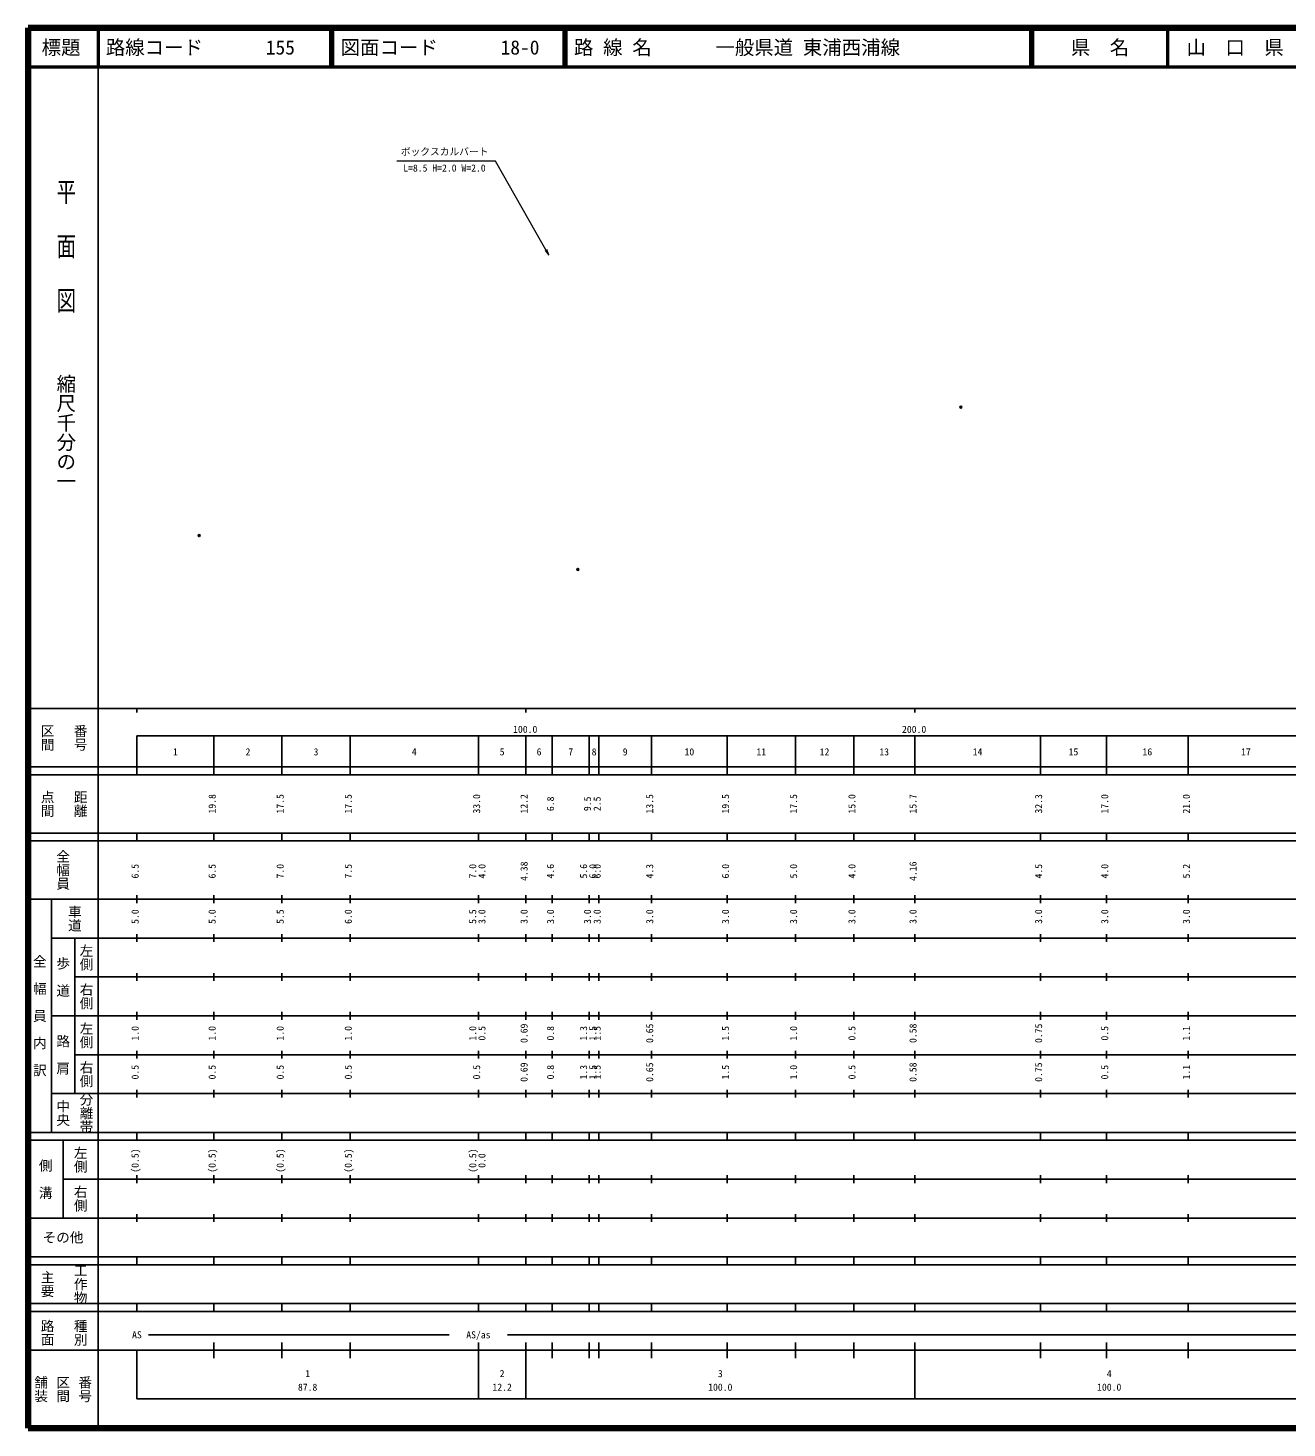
# Model space of a CAD drawing. Units: millimetres on the paper. Extents: x 40 to 680, y 20 to 380.
# Drawn here: x 40 to 363.7, y 20 to 380 of the extents above; entities that cross this region are included whole.
import ezdxf
from ezdxf.enums import TextEntityAlignment as Align

# ---------------------------------------------------------------- set-up
doc = ezdxf.new("R2010")
doc.units = ezdxf.units.MM
doc.header["$PDMODE"] = 32
doc.header["$PDSIZE"] = 0.5
doc.layers.add('M-OTRS', color=6, linetype='Continuous')
doc.layers.add('M-TTL-TXT', color=7, linetype='Continuous')
for name, color, linetype, lineweight in [('M-STR-HTXT', 7, 'Continuous', 13), ('M-TTL', 2, 'Continuous', 140), ('M-TTL-BAND', 7, 'Continuous', 25), ('M-TTL-LINE', 7, 'Continuous', 50)]:
    doc.layers.add(name, color=color, linetype=linetype, lineweight=lineweight)
doc.styles.add('@ＭＳ ゴシック', font='')
doc.styles.add('ＭＳ ゴシック', font='')
doc.styles.get('@ＭＳ ゴシック').set_extended_font_data('@MS Gothic')
doc.styles.get('ＭＳ ゴシック').set_extended_font_data('MS Gothic')

# ---------------------------------------------------------------- blocks, each defined once
blk = doc.blocks.new('open_arrow')
at = {"color": 0, "linetype": 'Continuous', "lineweight": -2}
blk.add_lwpolyline([(7.5, 1.25), (0, 0), (7.5, -1.25)], dxfattribs=at)

msp = doc.modelspace()

# ---------------------------------------------------------------- linework, layer by layer
at = {"layer": 'M-OTRS'}
for p in [(279.878, 282.515), (84.036, 249.471), (181.394, 240.777)]:
    msp.add_point(p, dxfattribs=at)
at = {"layer": 'M-STR-HTXT'}
msp.add_lwpolyline([(173.937, 321.626), (160.199, 345.736), (134.87, 345.736)], dxfattribs=at)
at = {"layer": 'M-TTL'}
for p, q in [((40, 380), (40, 20)), ((680, 380), (40, 380)), ((40, 20), (680, 20))]:
    msp.add_line(p, q, dxfattribs=at)
at = {"layer": 'M-TTL-BAND'}
for p, q in [((58, 370), (58, 20)), ((40, 205), (579, 205)), ((68, 205), (68, 204)), ((168, 205), (168, 204)), ((268, 205), (268, 204)), ((68, 198), (579, 198)), ((68, 198), (68, 188)), ((87.8, 188), (87.8, 198)), ((105.3, 188), (105.3, 198)), ((122.8, 188), (122.8, 198)), ((155.8, 188), (155.8, 198)), ((168, 188), (168, 198)), ((174.8, 188), (174.8, 198)), ((184.3, 188), (184.3, 198)), ((186.8, 188), (186.8, 198)), ((200.3, 188), (200.3, 198)), ((219.8, 188), (219.8, 198)), ((237.3, 188), (237.3, 198)), ((252.3, 188), (252.3, 198)), ((268, 188), (268, 198)), ((300.3, 188), (300.3, 198)), ((317.3, 188), (317.3, 198)), ((338.3, 188), (338.3, 198)), ((40, 190), (579, 190)), ((40, 188), (579, 188)), ((40, 173), (579, 173)), ((68, 171), (68, 173)), ((87.8, 171), (87.8, 173)), ((105.3, 171), (105.3, 173)), ((122.8, 171), (122.8, 173)), ((155.8, 171), (155.8, 173)), ((168, 171), (168, 173)), ((174.8, 171), (174.8, 173)), ((184.3, 171), (184.3, 173)), ((186.8, 171), (186.8, 173)), ((200.3, 171), (200.3, 173)), ((219.8, 171), (219.8, 173)), ((237.3, 171), (237.3, 173)), ((252.3, 171), (252.3, 173)), ((268, 171), (268, 173)), ((300.3, 171), (300.3, 173)), ((317.3, 171), (317.3, 173)), ((338.3, 171), (338.3, 173)), ((40, 171), (579, 171)), ((40, 156), (579, 156)), ((46, 96), (46, 156)), ((68, 155), (68, 157)), ((87.8, 155), (87.8, 157)), ((105.3, 155), (105.3, 157)), ((122.8, 155), (122.8, 157)), ((155.8, 155), (155.8, 157)), ((168, 155), (168, 157)), ((174.8, 155), (174.8, 157)), ((184.3, 155), (184.3, 157)), ((186.8, 155), (186.8, 157)), ((200.3, 155), (200.3, 157)), ((219.8, 155), (219.8, 157)), ((237.3, 155), (237.3, 157)), ((252.3, 155), (252.3, 157)), ((268, 155), (268, 157)), ((300.3, 155), (300.3, 157)), ((317.3, 155), (317.3, 157)), ((338.3, 155), (338.3, 157)), ((46, 146), (579, 146)), ((52, 146), (52, 106)), ((68, 145), (68, 147)), ((87.8, 145), (87.8, 147)), ((105.3, 145), (105.3, 147)), ((122.8, 145), (122.8, 147)), ((155.8, 145), (155.8, 147)), ((168, 145), (168, 147)), ((174.8, 145), (174.8, 147)), ((184.3, 145), (184.3, 147)), ((186.8, 145), (186.8, 147)), ((200.3, 145), (200.3, 147)), ((219.8, 145), (219.8, 147)), ((237.3, 145), (237.3, 147)), ((252.3, 145), (252.3, 147)), ((268, 145), (268, 147)), ((300.3, 145), (300.3, 147)), ((317.3, 145), (317.3, 147)), ((338.3, 145), (338.3, 147)), ((68, 135), (68, 137)), ((87.8, 135), (87.8, 137)), ((105.3, 135), (105.3, 137)), ((122.8, 135), (122.8, 137)), ((155.8, 135), (155.8, 137)), ((168, 135), (168, 137)), ((174.8, 135), (174.8, 137)), ((184.3, 135), (184.3, 137)), ((186.8, 135), (186.8, 137)), ((200.3, 135), (200.3, 137)), ((219.8, 135), (219.8, 137)), ((237.3, 135), (237.3, 137)), ((252.3, 135), (252.3, 137)), ((268, 135), (268, 137)), ((300.3, 135), (300.3, 137)), ((317.3, 135), (317.3, 137)), ((338.3, 135), (338.3, 137)), ((52, 136), (579, 136)), ((46, 126), (579, 126)), ((68, 125), (68, 127)), ((87.8, 125), (87.8, 127)), ((105.3, 125), (105.3, 127)), ((122.8, 125), (122.8, 127)), ((155.8, 125), (155.8, 127)), ((168, 125), (168, 127)), ((174.8, 125), (174.8, 127)), ((184.3, 125), (184.3, 127)), ((186.8, 125), (186.8, 127)), ((200.3, 125), (200.3, 127)), ((219.8, 125), (219.8, 127)), ((237.3, 125), (237.3, 127)), ((252.3, 125), (252.3, 127)), ((268, 125), (268, 127)), ((300.3, 125), (300.3, 127)), ((317.3, 125), (317.3, 127)), ((338.3, 125), (338.3, 127)), ((52, 116), (579, 116)), ((68, 115), (68, 117)), ((87.8, 115), (87.8, 117)), ((105.3, 115), (105.3, 117)), ((122.8, 115), (122.8, 117)), ((155.8, 115), (155.8, 117)), ((168, 115), (168, 117)), ((174.8, 115), (174.8, 117)), ((184.3, 115), (184.3, 117)), ((186.8, 115), (186.8, 117)), ((200.3, 115), (200.3, 117)), ((219.8, 115), (219.8, 117)), ((237.3, 115), (237.3, 117)), ((252.3, 115), (252.3, 117)), ((268, 115), (268, 117)), ((300.3, 115), (300.3, 117)), ((317.3, 115), (317.3, 117)), ((338.3, 115), (338.3, 117)), ((46, 106), (579, 106)), ((68, 105), (68, 107)), ((87.8, 105), (87.8, 107)), ((105.3, 105), (105.3, 107)), ((122.8, 105), (122.8, 107)), ((155.8, 105), (155.8, 107)), ((168, 105), (168, 107)), ((174.8, 105), (174.8, 107)), ((184.3, 105), (184.3, 107)), ((186.8, 105), (186.8, 107)), ((200.3, 105), (200.3, 107)), ((219.8, 105), (219.8, 107)), ((237.3, 105), (237.3, 107)), ((252.3, 105), (252.3, 107)), ((268, 105), (268, 107)), ((300.3, 105), (300.3, 107)), ((317.3, 105), (317.3, 107)), ((338.3, 105), (338.3, 107)), ((40, 96), (579, 96)), ((40, 94), (579, 94)), ((49, 94), (49, 74)), ((68, 94), (68, 96)), ((87.8, 94), (87.8, 96)), ((105.3, 94), (105.3, 96)), ((122.8, 94), (122.8, 96)), ((155.8, 94), (155.8, 96)), ((168, 94), (168, 96)), ((174.8, 94), (174.8, 96)), ((184.3, 94), (184.3, 96)), ((186.8, 94), (186.8, 96)), ((200.3, 94), (200.3, 96)), ((219.8, 94), (219.8, 96)), ((237.3, 94), (237.3, 96)), ((252.3, 94), (252.3, 96)), ((268, 94), (268, 96)), ((300.3, 94), (300.3, 96)), ((317.3, 94), (317.3, 96)), ((338.3, 94), (338.3, 96)), ((49, 84), (579, 84)), ((68, 83), (68, 85)), ((87.8, 83), (87.8, 85)), ((105.3, 83), (105.3, 85)), ((122.8, 83), (122.8, 85)), ((155.8, 83), (155.8, 85)), ((168, 83), (168, 85)), ((174.8, 83), (174.8, 85)), ((184.3, 83), (184.3, 85)), ((186.8, 83), (186.8, 85)), ((200.3, 83), (200.3, 85)), ((219.8, 83), (219.8, 85)), ((237.3, 83), (237.3, 85)), ((252.3, 83), (252.3, 85)), ((268, 83), (268, 85)), ((300.3, 83), (300.3, 85)), ((317.3, 83), (317.3, 85)), ((338.3, 83), (338.3, 85)), ((40, 74), (579, 74)), ((68, 73), (68, 75)), ((87.8, 73), (87.8, 75)), ((105.3, 73), (105.3, 75)), ((122.8, 73), (122.8, 75)), ((155.8, 73), (155.8, 75)), ((168, 73), (168, 75)), ((174.8, 73), (174.8, 75)), ((184.3, 73), (184.3, 75)), ((186.8, 73), (186.8, 75)), ((200.3, 73), (200.3, 75)), ((219.8, 73), (219.8, 75)), ((237.3, 73), (237.3, 75)), ((252.3, 73), (252.3, 75)), ((268, 73), (268, 75)), ((300.3, 73), (300.3, 75)), ((317.3, 73), (317.3, 75)), ((338.3, 73), (338.3, 75)), ((40, 64), (579, 64)), ((40, 62), (579, 62)), ((68, 62), (68, 64)), ((87.8, 62), (87.8, 64)), ((105.3, 62), (105.3, 64)), ((122.8, 62), (122.8, 64)), ((155.8, 62), (155.8, 64)), ((168, 62), (168, 64)), ((174.8, 62), (174.8, 64)), ((184.3, 62), (184.3, 64)), ((186.8, 62), (186.8, 64)), ((200.3, 62), (200.3, 64)), ((219.8, 62), (219.8, 64)), ((237.3, 62), (237.3, 64)), ((252.3, 62), (252.3, 64)), ((268, 62), (268, 64)), ((300.3, 62), (300.3, 64)), ((317.3, 62), (317.3, 64)), ((338.3, 62), (338.3, 64)), ((40, 52), (579, 52)), ((68, 50), (68, 52)), ((87.8, 50), (87.8, 52)), ((105.3, 50), (105.3, 52)), ((122.8, 50), (122.8, 52)), ((155.8, 50), (155.8, 52)), ((168, 50), (168, 52)), ((174.8, 50), (174.8, 52)), ((184.3, 50), (184.3, 52)), ((186.8, 50), (186.8, 52)), ((200.3, 50), (200.3, 52)), ((219.8, 50), (219.8, 52)), ((237.3, 50), (237.3, 52)), ((252.3, 50), (252.3, 52)), ((268, 50), (268, 52)), ((300.3, 50), (300.3, 52)), ((317.3, 50), (317.3, 52)), ((338.3, 50), (338.3, 52)), ((40, 50), (579, 50)), ((71, 44), (148.3, 44)), ((163.3, 44), (565, 44)), ((40, 40), (579, 40)), ((68, 40), (68, 27.5)), ((87.8, 38), (87.8, 42)), ((105.3, 38), (105.3, 42)), ((122.8, 38), (122.8, 42)), ((155.8, 27.5), (155.8, 42)), ((168, 27.5), (168, 42)), ((174.8, 38), (174.8, 42)), ((184.3, 38), (184.3, 42)), ((186.8, 38), (186.8, 42)), ((200.3, 38), (200.3, 42)), ((219.8, 38), (219.8, 42)), ((237.3, 38), (237.3, 42)), ((252.3, 38), (252.3, 42)), ((268, 27.5), (268, 42)), ((300.3, 38), (300.3, 42)), ((317.3, 38), (317.3, 42)), ((338.3, 38), (338.3, 42)), ((68, 27.5), (579, 27.5))]:
    msp.add_line(p, q, dxfattribs=at)
at = {"layer": 'M-TTL-LINE'}
for p, q in [((58, 380), (58, 370)), ((117.75, 380), (117.75, 370)), ((118.25, 380), (118.25, 370)), ((177.75, 380), (177.75, 370)), ((178.25, 380), (178.25, 370)), ((297.75, 380), (297.75, 370)), ((298.25, 380), (298.25, 370)), ((333, 380), (333, 370)), ((40, 370), (680, 370))]:
    msp.add_line(p, q, dxfattribs=at)

# ---------------------------------------------------------------- block references
at = {"layer": 'M-STR-HTXT', "xscale": 0.2, "yscale": 0.2, "rotation": 119.7}
msp.add_blockref('open_arrow', (173.937, 321.626), dxfattribs=at)

# ---------------------------------------------------------------- texts
at = {"layer": 'M-STR-HTXT', "style": 'ＭＳ ゴシック'}
msp.add_text('ボックスカルバート', height=1.833, dxfattribs=at).set_placement((158.37, 346.736), align=Align.BOTTOM_RIGHT)
msp.add_text('L=8.5 H=2.0 W=2.0', height=1.833, dxfattribs=at).set_placement((136.477, 342.53), align=Align.BOTTOM_LEFT)
at = {"layer": 'M-TTL-BAND', "style": '@ＭＳ ゴシック', "width": 1.4}
msp.add_text('平  面  図', height=3.666, rotation=270, dxfattribs=at).set_placement((49.777, 306.475), align=Align.MIDDLE_RIGHT)
at = {"layer": 'M-TTL-BAND', "style": '@ＭＳ ゴシック'}
msp.add_text('縮尺千分の一', height=3.666, rotation=270, dxfattribs=at).set_placement((49.777, 261.03), align=Align.MIDDLE_RIGHT)
for s, p in [('区間', (45, 197.5)), ('番号', (53.5, 197.5)), ('点間', (45, 180.5)), ('距離', (53.5, 180.5)), ('全幅員', (49, 163.5)), ('車道', (52, 151)), ('左側', (55, 141)), ('全\u3000幅\u3000員\u3000内\u3000訳', (43, 126)), ('歩\u3000道', (49, 136)), ('右側', (55, 131)), ('左側', (55, 121)), ('路\u3000肩', (49, 116)), ('右側', (55, 111)), ('分離帯', (55, 101)), ('中央', (49, 101)), ('左側', (53.5, 89)), ('側\u3000溝', (44.5, 84)), ('右側', (53.5, 79)), ('工作物', (53.5, 57)), ('主要', (45, 57)), ('路面', (45, 44.5)), ('種別', (53.5, 44.5)), ('舗装', (43.333, 30)), ('区間', (49, 30)), ('番号', (54.667, 30))]:
    msp.add_text(s, height=2.566, rotation=270, dxfattribs=at).set_placement(p, align=Align.MIDDLE_CENTER)
at = {"layer": 'M-TTL-BAND', "style": 'ＭＳ ゴシック'}
for s, p in [('100.0', (167.844, 198.195)), ('200.0', (267.844, 198.195)), ('1', (77.9, 192.405)), ('2', (96.55, 192.405)), ('3', (114.05, 192.405)), ('4', (139.3, 192.405)), ('5', (161.9, 192.405)), ('6', (171.4, 192.405)), ('7', (179.55, 192.405)), ('8', (185.55, 192.405)), ('9', (193.55, 192.405)), ('10', (210.05, 192.405)), ('11', (228.55, 192.405)), ('12', (244.8, 192.405)), ('13', (260.15, 192.405)), ('14', (284.15, 192.405)), ('15', (308.8, 192.405)), ('16', (327.8, 192.405)), ('17', (353.15, 192.405)), ('AS', (68, 42.5)), ('AS/as', (155.8, 42.5)), ('1', (111.9, 32.523)), ('2', (161.9, 32.523)), ('3', (218, 32.523)), ('4', (318, 32.523)), ('87.8', (111.9, 29.033)), ('12.2', (161.9, 29.033)), ('100.0', (218, 29.033)), ('100.0', (318, 29.033))]:
    msp.add_text(s, height=1.833, dxfattribs=at).set_placement(p, align=Align.BOTTOM_CENTER)
for s, p in [('19.8', (88.8, 180.5)), ('17.5', (106.3, 180.5)), ('17.5', (123.8, 180.5)), ('33.0', (156.8, 180.5)), ('12.2', (169, 180.5)), ('6.8', (175.8, 180.5)), ('9.5', (185.3, 180.5)), ('2.5', (187.8, 180.5)), ('13.5', (201.3, 180.5)), ('19.5', (220.8, 180.5)), ('17.5', (238.3, 180.5)), ('15.0', (253.3, 180.5)), ('15.7', (269, 180.5)), ('32.3', (301.3, 180.5)), ('17.0', (318.3, 180.5)), ('21.0', (339.3, 180.5)), ('6.5', (69, 163.174)), ('6.5', (88.8, 163.174)), ('7.0', (106.3, 163.174)), ('7.5', (123.8, 163.174)), ('7.0', (155.8, 163.174)), ('4.0', (158.17, 163.174)), ('4.38', (169, 163.174)), ('4.6', (175.8, 163.174)), ('5.6', (184.3, 163.174)), ('6.0', (186.67, 163.174)), ('6.0', (187.8, 163.174)), ('4.3', (201.3, 163.174)), ('6.0', (220.8, 163.174)), ('5.0', (238.3, 163.174)), ('4.0', (253.3, 163.174)), ('4.16', (269, 163.174)), ('4.5', (301.3, 163.174)), ('4.0', (318.3, 163.174)), ('5.2', (339.3, 163.174)), ('5.0', (69, 151.5)), ('5.0', (88.8, 151.5)), ('5.5', (106.3, 151.5)), ('6.0', (123.8, 151.5)), ('5.5', (155.8, 151.5)), ('3.0', (158.17, 151.5)), ('3.0', (169, 151.5)), ('3.0', (175.8, 151.5)), ('3.0', (185.3, 151.5)), ('3.0', (187.8, 151.5)), ('3.0', (201.3, 151.5)), ('3.0', (220.8, 151.5)), ('3.0', (238.3, 151.5)), ('3.0', (253.3, 151.5)), ('3.0', (269, 151.5)), ('3.0', (301.3, 151.5)), ('3.0', (318.3, 151.5)), ('3.0', (339.3, 151.5)), ('1.0', (69, 121.5)), ('1.0', (88.8, 121.5)), ('1.0', (106.3, 121.5)), ('1.0', (123.8, 121.5)), ('1.0', (155.8, 121.5)), ('0.5', (158.17, 121.5)), ('0.69', (169, 121.5)), ('0.8', (175.8, 121.5)), ('1.3', (184.3, 121.5)), ('1.5', (186.67, 121.5)), ('1.5', (187.8, 121.5)), ('0.65', (201.3, 121.5)), ('1.5', (220.8, 121.5)), ('1.0', (238.3, 121.5)), ('0.5', (253.3, 121.5)), ('0.58', (269, 121.5)), ('0.75', (301.3, 121.5)), ('0.5', (318.3, 121.5)), ('1.1', (339.3, 121.5)), ('0.5', (69, 111.5)), ('0.5', (88.8, 111.5)), ('0.5', (106.3, 111.5)), ('0.5', (123.8, 111.5)), ('0.5', (156.8, 111.5)), ('0.69', (169, 111.5)), ('0.8', (175.8, 111.5)), ('1.3', (184.3, 111.5)), ('1.5', (186.67, 111.5)), ('1.5', (187.8, 111.5)), ('0.65', (201.3, 111.5)), ('1.5', (220.8, 111.5)), ('1.0', (238.3, 111.5)), ('0.5', (253.3, 111.5)), ('0.58', (269, 111.5)), ('0.75', (301.3, 111.5)), ('0.5', (318.3, 111.5)), ('1.1', (339.3, 111.5)), ('(0.5)', (69, 88.764)), ('(0.5)', (88.8, 88.764)), ('(0.5)', (106.3, 88.764)), ('(0.5)', (123.8, 88.764)), ('(0.5)', (155.8, 88.764)), ('0.0', (158.17, 88.764))]:
    msp.add_text(s, height=1.833, rotation=90, dxfattribs=at).set_placement(p, align=Align.BOTTOM_CENTER)
msp.add_text('その他', height=2.566, dxfattribs=at).set_placement((49, 69), align=Align.MIDDLE_CENTER)
at = {"layer": 'M-TTL-TXT', "style": 'ＭＳ ゴシック'}
for s, p in [('標題', (48.5, 375)), ('県\u3000名', (315.625, 375)), ('山\u3000口\u3000県', (350.375, 375))]:
    msp.add_text(s, height=3.666, dxfattribs=at).set_placement(p, align=Align.MIDDLE_CENTER)
for s, p in [('路線コード', (60, 375)), ('155', (101.142, 375)), ('図面コード', (120.38, 375)), ('18-0', (161.521, 375)), ('路 線 名', (180.38, 375)), ('一般県道 東浦西浦線', (216.734, 375))]:
    msp.add_text(s, height=3.666, dxfattribs=at).set_placement(p, align=Align.MIDDLE_LEFT)

doc.saveas('drawing.dxf')
